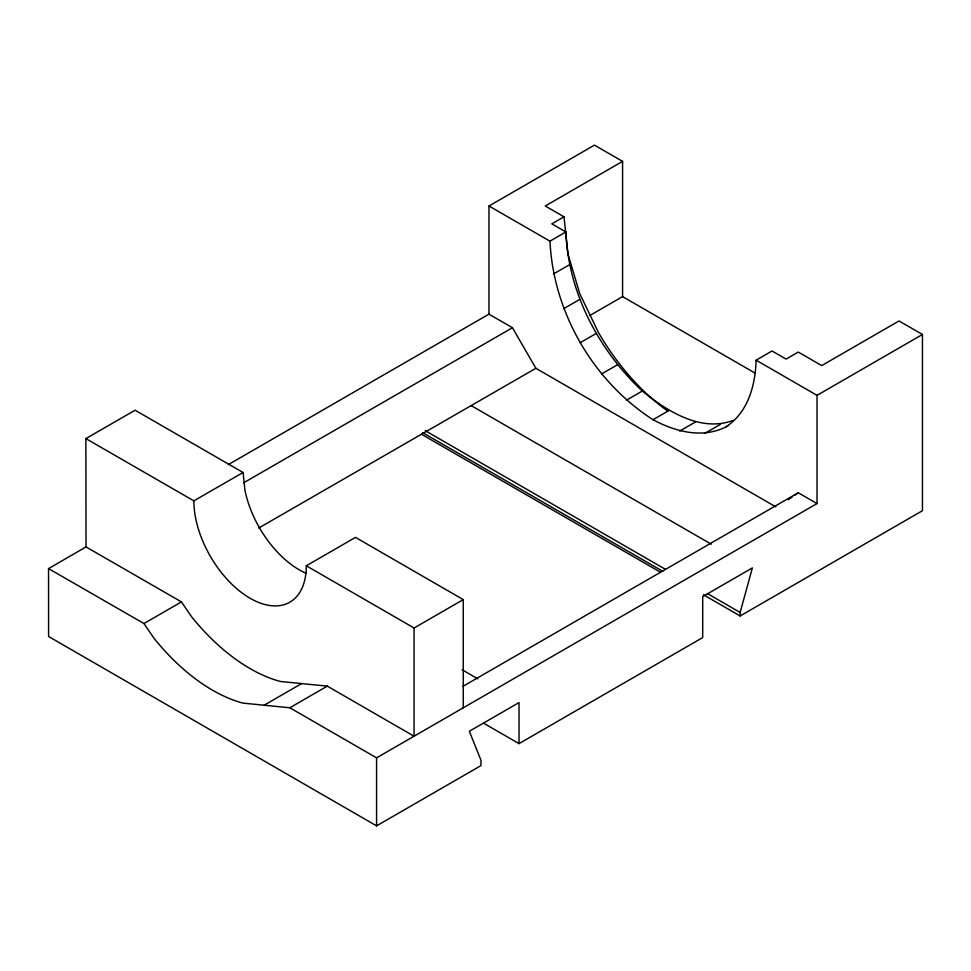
<?xml version="1.0" encoding="UTF-8"?>
<svg xmlns="http://www.w3.org/2000/svg" width="971" height="971" viewBox="0 0 971 971"><rect width="100%" height="100%" fill="white"/><g stroke="black" fill="none" stroke-linecap="round" stroke-linejoin="round"><path stroke-width="1.46" d="M228.221 464.684L488.947 314.155L488.983 205.998L594.458 145.14L622.581 161.368L622.569 296.616L589.81 315.526M740.145 615.966L740.145 612.483L752.367 567.914L702.701 596.582L702.701 637.583L519.024 743.628L519.024 702.579L469.345 731.26L480.973 760.269L480.973 765.597L376.578 825.86L48.599 636.503L48.55 568.618L143.939 623.54L154.013 638.287A165.665 95.644 60 0 0 242.908 703.113L289.831 707.762L376.578 757.853L817.024 503.561L817.024 395.355L922.45 334.485L922.45 510.71L740.145 615.966L703.405 594.75M922.45 334.485L899.025 320.964L821.709 365.594L798.283 352.072L786.097 359.1L772.042 350.992L756.118 360.18C755.353 385.414 748.143 412.274 725.92 426.924C702.118 438.843 675.258 431.658 653.034 419.703C593.075 381.142 553.373 312.371 549.95 241.16L488.983 205.998M788.306 499.762L792.02 497.14M794.509 495.392L798.223 492.77L817.024 503.561M48.55 568.618L86.018 546.916L85.885 438.601L135.078 410.211L243.09 472.501L244.959 490.355A79.513 45.904 60 0 0 305.938 573.23M622.581 161.368L545.265 205.998L564.005 216.812L567.999 254.123L579.699 293.497L598.318 332.264A165.665 95.644 60 0 0 667.684 411.036M564.005 216.812L551.819 223.84L565.887 231.972C568.253 292.623 598.488 349.863 642.28 391.046C666.98 410.976 700.613 432.641 733.311 420.358M549.95 241.16L565.887 231.972M553.458 273.992L569.394 264.792M243.757 482.745L512.457 327.725L535.883 368.3L775.829 506.874M563.763 308.644L579.687 299.444M258.687 528.054L535.883 368.3M580.136 342.751L596.073 333.563M143.939 623.54L181.431 601.899L191.505 616.646A165.665 95.644 60 0 0 280.388 681.472L327.312 686.121L414.071 736.212L414.071 628.006L306.302 565.777A79.513 45.904 60 0 1 250.069 598.245A79.513 45.904 60 0 1 193.848 500.854L85.885 438.601M601.486 373.993L617.422 364.805M306.302 565.777L355.495 537.388L463.264 599.605L463.264 707.798M626.356 400.246L642.28 391.046M653.034 419.703L668.958 410.502M679.712 431.051L695.637 421.851M704.57 433.515L720.506 424.315M725.92 426.924L728.371 425.504M264.124 705.213L301.617 683.572M414.071 628.006L463.264 599.605M289.831 707.762L327.312 686.121M462.864 686.388L798.223 492.77M193.848 500.854L243.09 472.501M756.118 360.18L817.024 395.355M622.569 296.616L754.904 373.01M488.947 314.155L512.457 327.725M471.214 405.635L711.233 544.161M425.262 430.687L665.366 569.297M707.349 593.536L740.145 612.483M422.64 432.653L662.732 571.276M421.535 434.28L660.244 572.077M462.135 669.759L477.878 678.863M483.594 723.177L519.024 743.628M86.018 546.916L181.431 601.899M376.578 757.853L376.578 825.86"/></g></svg>
